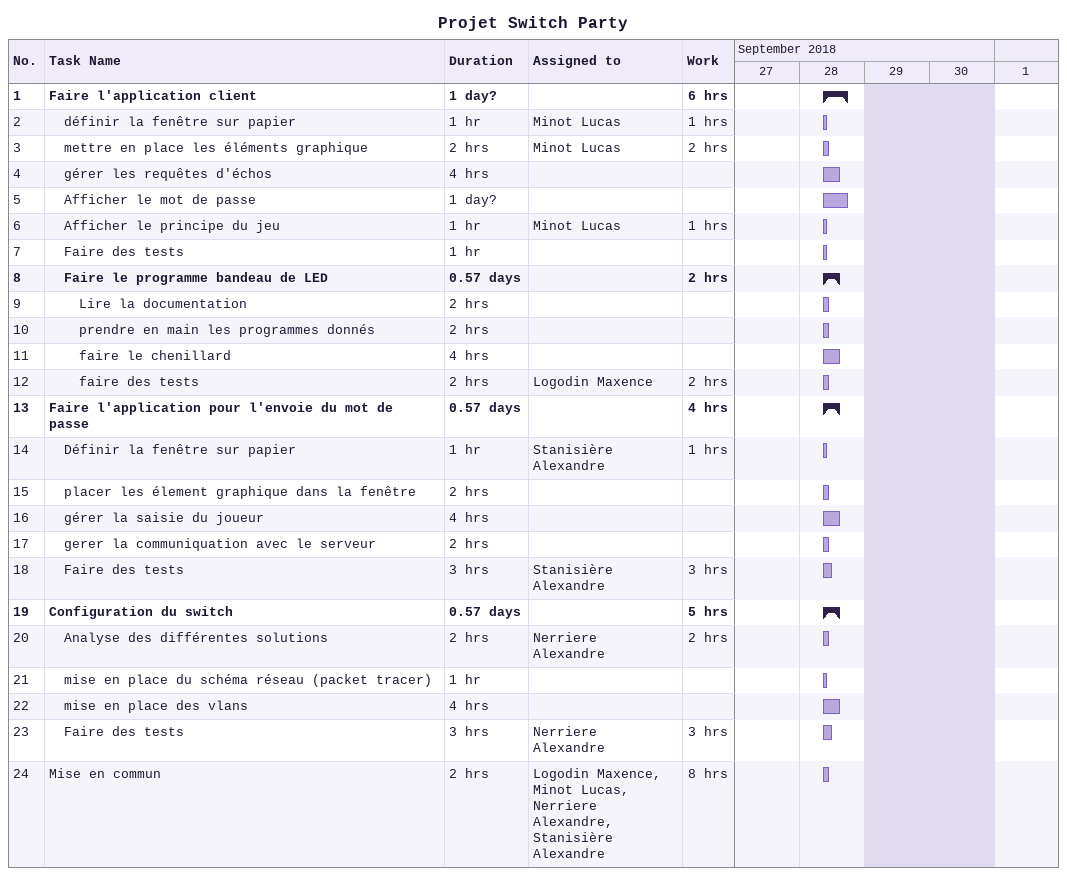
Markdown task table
Projet Switch Party

| ID | Level | Task | Duration | Start | Finish | Resources | Work (h) |
|---|---|---|---|---|---|---|---|
| 1 | 1 | **Faire l'application client** | 1d? | 2018-09-28 | 2018-09-28 |  | 6 |
| 2 | 2 | définir la fenêtre sur papier | 1h | 2018-09-28 | 2018-09-28 | Minot Lucas | 1 |
| 3 | 2 | mettre en place les éléments graphique | 2h | 2018-09-28 | 2018-09-28 | Minot Lucas | 2 |
| 4 | 2 | gérer les requêtes d'échos | 4h | 2018-09-28 | 2018-09-28 |  |  |
| 5 | 2 | Afficher le mot de passe | 1d? | 2018-09-28 | 2018-09-28 |  |  |
| 6 | 2 | Afficher le principe du jeu | 1h | 2018-09-28 | 2018-09-28 | Minot Lucas | 1 |
| 7 | 2 | Faire des tests | 1h | 2018-09-28 | 2018-09-28 |  |  |
| 8 | 2 | **Faire le programme bandeau de LED** | 0.57d | 2018-09-28 | 2018-09-28 |  | 2 |
| 9 | 3 | Lire la documentation | 2h | 2018-09-28 | 2018-09-28 |  |  |
| 10 | 3 | prendre en main les programmes donnés | 2h | 2018-09-28 | 2018-09-28 |  |  |
| 11 | 3 | faire le chenillard | 4h | 2018-09-28 | 2018-09-28 |  |  |
| 12 | 3 | faire des tests | 2h | 2018-09-28 | 2018-09-28 | Logodin Maxence | 2 |
| 13 | 1 | **Faire l'application pour l'envoie du mot de passe** | 0.57d | 2018-09-28 | 2018-09-28 |  | 4 |
| 14 | 2 | Définir la fenêtre sur papier | 1h | 2018-09-28 | 2018-09-28 | Stanisière Alexandre | 1 |
| 15 | 2 | placer les élement graphique dans la fenêtre | 2h | 2018-09-28 | 2018-09-28 |  |  |
| 16 | 2 | gérer la saisie du joueur | 4h | 2018-09-28 | 2018-09-28 |  |  |
| 17 | 2 | gerer la communiquation avec le serveur | 2h | 2018-09-28 | 2018-09-28 |  |  |
| 18 | 2 | Faire des tests | 3h | 2018-09-28 | 2018-09-28 | Stanisière Alexandre | 3 |
| 19 | 1 | **Configuration du switch** | 0.57d | 2018-09-28 | 2018-09-28 |  | 5 |
| 20 | 2 | Analyse des différentes solutions | 2h | 2018-09-28 | 2018-09-28 | Nerriere Alexandre | 2 |
| 21 | 2 | mise en place du schéma réseau (packet tracer) | 1h | 2018-09-28 | 2018-09-28 |  |  |
| 22 | 2 | mise en place des vlans | 4h | 2018-09-28 | 2018-09-28 |  |  |
| 23 | 2 | Faire des tests | 3h | 2018-09-28 | 2018-09-28 | Nerriere Alexandre | 3 |
| 24 | 1 | Mise en commun | 2h | 2018-09-28 | 2018-09-28 | Logodin Maxence, Minot Lucas, Nerriere Alexandre, Stanisière Alexandre | 8 |
